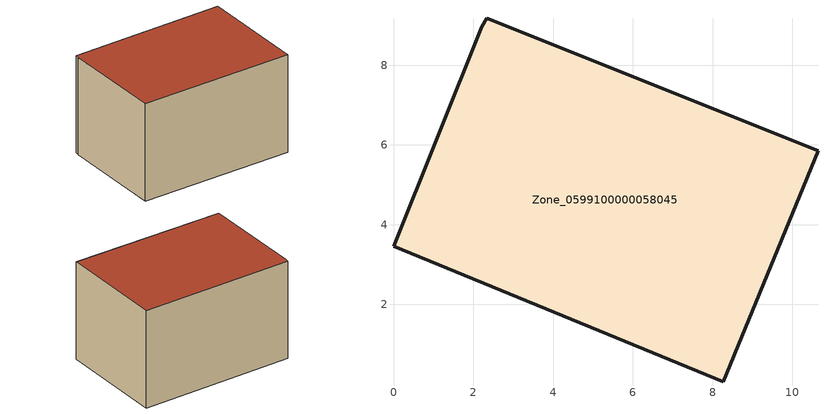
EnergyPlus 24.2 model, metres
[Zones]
Zone_0599100000058045
 floor ground (C_G): 10.64,5.85 8.27,0.06 0,3.46 2.21,8.96 2.34,9.18 z0
 wall outside (C_F): 2.34,9.18 2.21,8.96 0,3.46 8.27,0.06 10.64,5.85 2.34,9.18 z0:5.72
 roof outside (C_R): 8.27,0.06 10.64,5.85 2.34,9.18 2.21,8.96 0,3.46 z5.72
[BUILDING]
Pand.0599100000058045: North Axis=0; Terrain=City; Loads Convergence Tolerance Value=0.04; Temperature Convergence Tolerance Value=0.4; Solar Distribution=FullExterior; Maximum Number of Warmup Days=25; Minimum Number of Warmup Days=1
[Site:Location]
Rotterdam.The.Hague.AP_ZH_NLD Design_Conditions: Latitude=51.96; Longitude=4.45; Time Zone=1; Elevation=-4.5
[SITE:GROUNDTEMPERATURE:BUILDINGSURFACE]
18, 18, 18, 18, 18, 18, 18, 18, 18, 18, 18, 18
[MATERIAL] Thermal Absorptance=0.9; Solar Absorptance=0.7; Visible Absorptance=0.7
Name | Roughness | Thickness | Conductivity | Density | Specific Heat
G.TC.1975-1991 | MediumSmooth | 0.15 | 0.288461 | 540 | 1210
F.TC.1975-1991 | Rough | 0.3 | 0.230769 | 1920 | 840
R.TC.1975-1991 | MediumRough | 0.2 | 0.153846 | 1500 | 1000
[CONSTRUCTION]
C_G: G.TC.1975-1991
C_F: F.TC.1975-1991
C_R: R.TC.1975-1991
[ZONE]
Zone_0599100000058045: Type=1; Multiplier=1; Ceiling Height=Autocalculate; Volume=Autocalculate; Floor Area=autocalculate; Part of Total Floor Area=Yes
[ZONEINFILTRATION:DESIGNFLOWRATE]
Infil_Zone_0599100000058045: Zone or ZoneList or Space or SpaceList=Zone_0599100000058045; Schedule=AlwaysOn; Design Flow Rate Calculation Method=Flow/Area; Flow Rate per Floor Area=0.003; Constant Term Coefficient=1; Temperature Term Coefficient=0; Velocity Term Coefficient=0; Velocity Squared Term Coefficient=0
[HVACTEMPLATE:ZONE:IDEALLOADSAIRSYSTEM]
Zone_0599100000058045: Maximum Heating Supply Air Temperature=50; Minimum Cooling Supply Air Temperature=13; Maximum Heating Supply Air Humidity Ratio=0.0156; Minimum Cooling Supply Air Humidity Ratio=0.0077; Heating Limit=NoLimit; Cooling Limit=NoLimit; Dehumidification Control Type=ConstantSensibleHeatRatio; Cooling Sensible Heat Ratio=0.7; Dehumidification Setpoint=60; Humidification Control Type=None; Humidification Setpoint=30; Outdoor Air Method=None; Outdoor Air Flow Rate per Person=0.00944; Outdoor Air Flow Rate per Zone Floor Area=0; Outdoor Air Flow Rate per Zone=0; Demand Controlled Ventilation Type=None; Outdoor Air Economizer Type=NoEconomizer; Heat Recovery Type=None; Sensible Heat Recovery Effectiveness=0.7; Latent Heat Recovery Effectiveness=0.65
[ZONECONTROL:THERMOSTAT]
ThermostatControl_Zone_0599100000058045: Zone or ZoneList=Zone_0599100000058045; Control Type Schedule=DualSetpointControlType; Control 1=Thermostat_Zone_0599100000058045; Temperature Difference Between Cutout And Setpoint=0
[THERMOSTATSETPOINT:DUALSETPOINT]
Thermostat_Zone_0599100000058045: Heating Setpoint Temperature Schedule=HeatingSetpoint_Zone_0599100000058045; Cooling Setpoint Temperature Schedule=CoolingSetpoint_Zone_0599100000058045
[SCHEDULE:COMPACT]
HeatingSetpoint_Zone_0599100000058045: Through: 12/31, For: AllDays, Until: 24:00, 21
CoolingSetpoint_Zone_0599100000058045: Through: 12/31, For: AllDays, Until: 24:00, 24
DualSetpointControlType: Through: 12/31, For: AllDays, Until: 24:00, 4
AlwaysOn: Through: 12/31, For: AllDays, Until: 24:00, 1
